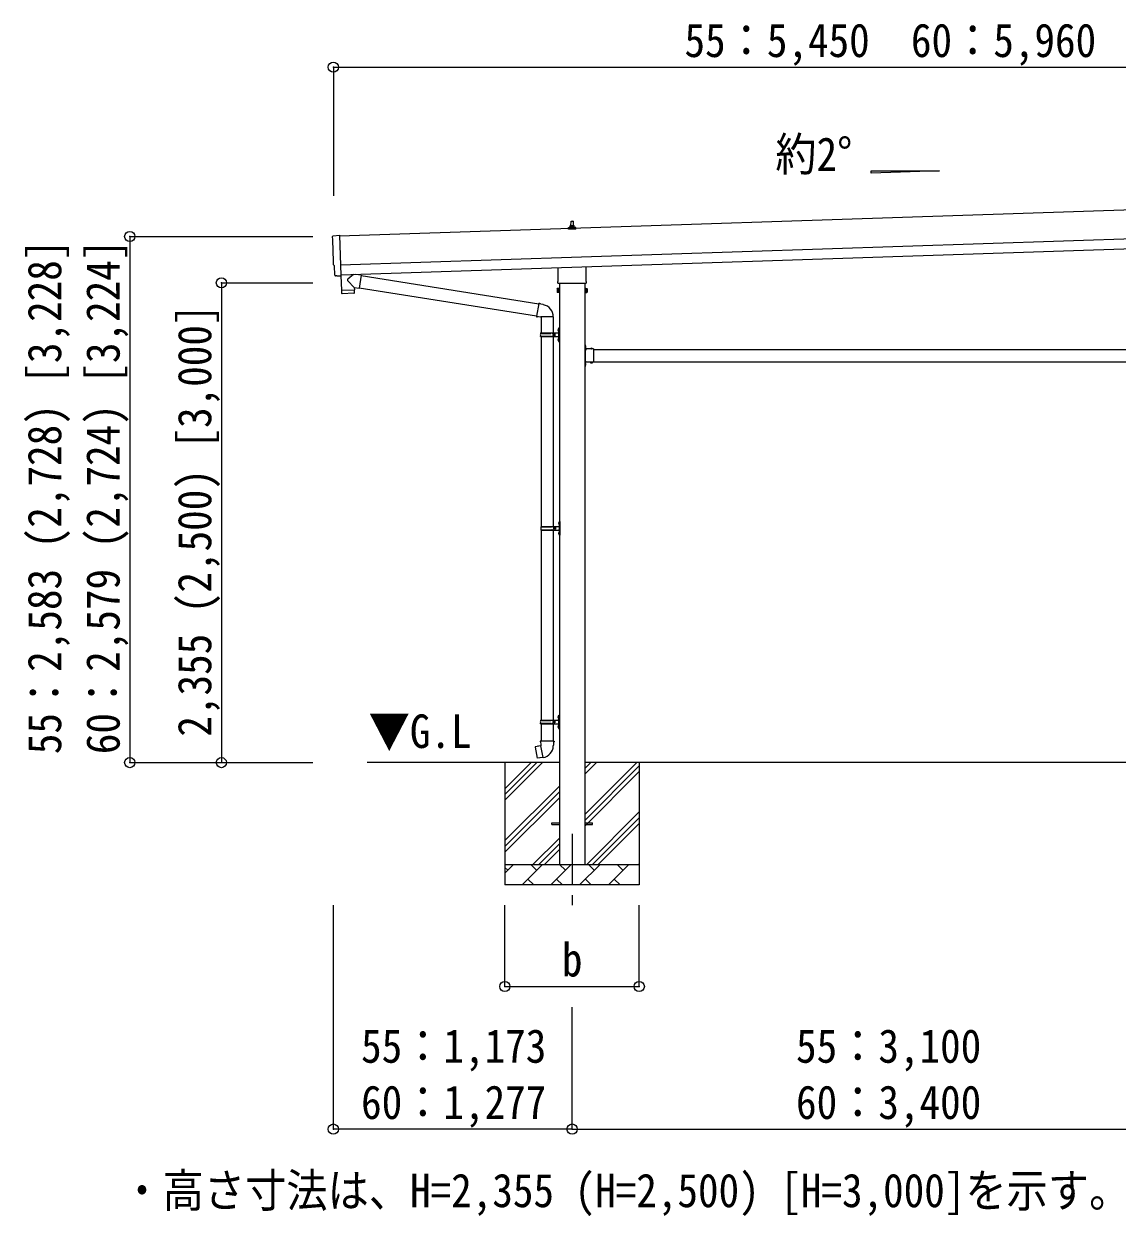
# Model space of a CAD drawing. Units: millimetres at full size, sheet at 1:50; details may follow other scales. Extents: x -14053 to 14053, y -9700 to 9700.
# Drawn here: x 865 to 6235, y -3998 to 1855 of the extents above; entities that cross this region are included whole.
import ezdxf
from ezdxf.enums import TextEntityAlignment as Align

# ---------------------------------------------------------------- set-up
doc = ezdxf.new("R2010")
doc.units = ezdxf.units.MM
doc.header["$LTSCALE"] = 50
doc.header["$PDMODE"] = 32
doc.header["$PDSIZE"] = 50
doc.linetypes.add('CHAIN1', pattern=[8, 5, -1, 1, -1])
doc.linetypes.add('USER3', pattern=[4, 3, -1])
for name, color, linetype, lineweight in [('0-1_Defpoints', 7, 'CHAIN1', 9), ('0-2_TEXT1', 4, 'Continuous', 9), ('0-3_SHAPE', 7, 'Continuous', 9), ('0-7_PARTS2', 7, 'Continuous', 9), ('0-8_TABLE1', 6, 'Continuous', 9), ('0-9_DIM1', 7, 'Continuous', 9), ('0-D', 7, 'Continuous', 9)]:
    doc.layers.add(name, color=color, linetype=linetype, lineweight=lineweight)
doc.styles.add('ＭＳ ゴシック', font='')
doc.styles.get('ＭＳ ゴシック').set_extended_font_data('MS Gothic')

msp = doc.modelspace()

# ---------------------------------------------------------------- linework, layer by layer
at = {"layer": '0-1_Defpoints'}
msp.add_line((3558.05, -2121.44), (3558.05, -2470.44), dxfattribs=at)
at = {"layer": '0-2_TEXT1'}
for p, q in [((7799.42, 991.64), (2416.41, 812.21)), ((3552.05, 862.82), (3552.78, 886.34)), ((3553.78, 887.32), (3562.33, 887.32)), ((3563.33, 886.34), (3564.05, 862.82)), ((2421.07, 672.28), (7804.08, 851.72)), ((3539.8, 847.32), (3539.8, 855.03)), ((3576.3, 847.32), (3539.8, 847.32)), ((3540.19, 855.82), (3575.92, 855.82)), ((3540.57, 856.01), (3547.29, 857.64)), ((3547.67, 857.82), (3568.44, 857.82)), ((3548.05, 858.61), (3548.05, 862.82)), ((3549.05, 862.82), (3567.05, 862.82)), ((3568.05, 858.61), (3568.05, 862.82)), ((3575.54, 856.01), (3568.82, 857.64)), ((3576.3, 847.32), (3576.3, 855.03)), ((2384.74, 814.59), (2416.24, 817.29)), ((2416.24, 817.29), (2422.83, 619.55)), ((2422.74, 622.31), (7805.75, 801.75)), ((2391.81, 667.92), (2391.21, 667.9)), ((2393.38, 620.92), (2391.81, 667.92)), ((3489.75, 593.33), (3489.75, 657.88)), ((3626.35, 662.43), (3626.35, 593.33)), ((2403.24, 617.89), (2396.31, 618.02)), ((2403.98, 618.19), (2404.62, 618.84)), ((2404.62, 618.84), (2422.86, 618.54)), ((3488.05, 584.56), (3488.05, 590.06)), ((3628.05, 590.06), (3628.05, 584.56)), ((3484.05, 555.06), (3484.81, 556.37)), ((3484.05, 555.06), (3484.05, 538.06)), ((3484.05, 538.06), (3484.81, 536.74)), ((3491.05, 556.37), (3484.81, 556.37)), ((3491.05, 551.47), (3484.81, 551.47)), ((3491.05, 541.65), (3484.81, 541.65)), ((3491.05, 536.74), (3484.81, 536.74)), ((3625.99, 581.06), (3490.12, 581.06)), ((3491.05, 536.74), (3491.05, 556.37)), ((3491.05, 555.76), (3493.55, 555.76)), ((3493.55, 537.36), (3491.05, 537.36)), ((3493.55, 557.06), (3495.55, 557.06)), ((3493.55, 536.06), (3493.55, 557.06)), ((3495.55, 536.06), (3493.55, 536.06)), ((3495.55, 581.06), (3495.55, -2271.44)), ((3495.55, 557.06), (3495.55, 536.06)), ((3620.55, 581.06), (3620.55, -2271.44)), ((3622.55, 557.06), (3620.55, 557.06)), ((3620.55, 536.06), (3622.55, 536.06)), ((3622.55, 536.06), (3622.55, 557.06)), ((3625.05, 555.76), (3622.55, 555.76)), ((3622.55, 537.36), (3625.05, 537.36)), ((3625.05, 556.37), (3631.29, 556.37)), ((3625.05, 536.74), (3625.05, 556.37)), ((3625.05, 551.47), (3631.29, 551.47)), ((3625.05, 541.65), (3631.29, 541.65)), ((3625.05, 536.74), (3631.29, 536.74)), ((3632.05, 555.06), (3631.29, 556.37)), ((3632.05, 538.06), (3631.29, 536.74)), ((3632.05, 555.06), (3632.05, 538.06)), ((3622.55, 279.56), (3620.55, 279.56)), ((3620.55, 272.56), (3622.55, 272.56)), ((3620.55, 266.56), (3622.55, 266.56)), ((3621.05, 256.56), (3621.05, 196.56)), ((3626.55, 256.56), (3621.05, 256.56)), ((3622.55, 279.56), (3622.55, 259.56)), ((3623.06, 275.46), (3622.55, 275.46)), ((3623.06, 263.66), (3622.55, 263.66)), ((3662.55, 259.56), (3622.55, 259.56)), ((3626.55, 257.56), (3622.55, 257.56)), ((3622.55, 255.56), (3626.55, 255.56)), ((3622.55, 255.56), (3622.55, 197.56)), ((3623.06, 275.46), (3623.06, 263.66)), ((3626.55, 255.56), (3626.55, 257.56)), ((3647.65, 260.07), (3647.65, 259.56)), ((3659.45, 260.07), (3647.65, 260.07)), ((3659.45, 260.07), (3659.45, 259.56)), ((3662.55, 259.56), (3662.55, 193.56)), ((3662.55, 256.56), (6553.55, 256.56)), ((3620.55, 186.56), (3622.55, 186.56)), ((3620.55, 180.56), (3622.55, 180.56)), ((3626.55, 196.56), (3621.05, 196.56)), ((3622.55, 197.56), (3626.55, 197.56)), ((3622.55, 195.56), (3626.55, 195.56)), ((3662.55, 193.56), (3622.55, 193.56)), ((3622.55, 193.56), (3622.55, 173.56)), ((3623.06, 189.46), (3622.55, 189.46)), ((3623.06, 177.66), (3622.55, 177.66)), ((3623.06, 189.46), (3623.06, 177.66)), ((3626.55, 197.56), (3626.55, 195.56)), ((3647.65, 193.05), (3647.65, 193.56)), ((3659.45, 193.05), (3647.65, 193.05)), ((3659.45, 193.05), (3659.45, 193.56)), ((3662.55, 196.56), (6553.55, 196.56)), ((3622.55, 173.56), (3620.55, 173.56)), ((3458.05, -2075.94), (3458.05, -2066.94)), ((3458.05, -2066.94), (3495.55, -2066.94)), ((3458.05, -2075.94), (3495.55, -2075.94)), ((3620.55, -2066.94), (3658.05, -2066.94)), ((3620.55, -2075.94), (3658.05, -2075.94)), ((3658.05, -2075.94), (3658.05, -2066.94))]:
    msp.add_line(p, q, dxfattribs=at)
at = {"layer": '0-2_TEXT1', "linetype": 'USER3'}
for p, q in [((3622.39, 270.7), (3621.78, 269.56)), ((3622.39, 268.41), (3621.78, 269.56)), ((3625.16, 272.06), (3622.39, 270.7)), ((3625.16, 267.06), (3622.39, 268.41)), ((3651.05, 262.17), (3652.41, 259.39)), ((3652.41, 259.39), (3653.55, 258.78)), ((3654.7, 259.39), (3653.55, 258.78)), ((3656.05, 262.17), (3654.7, 259.39)), ((3622.39, 184.7), (3621.78, 183.56)), ((3622.39, 182.41), (3621.78, 183.56)), ((3625.16, 186.06), (3622.39, 184.7)), ((3625.16, 181.06), (3622.39, 182.41)), ((3651.05, 190.95), (3652.41, 193.73)), ((3652.41, 193.73), (3653.55, 194.33)), ((3654.7, 193.73), (3653.55, 194.33)), ((3656.05, 190.95), (3654.7, 193.73))]:
    msp.add_line(p, q, dxfattribs=at)
at = {"layer": '0-2_TEXT1'}
for centre, radius, start, end in [((3553.78, 886.32), 1, 90, 178.60509), ((3562.33, 886.32), 1, 1.39491, 90), ((3540.8, 855.03), 1, 103.62699, 180), ((3547.05, 858.61), 1, 283.62699, 0), ((3552.14, 862.19), 4.13, 90, 171.17633), ((3549.05, 861.82), 1, 90, 180), ((3561.39, 862.82), 4.83, 133.60282, 180), ((3554.72, 862.82), 4.83, 0, 46.39718), ((3563.97, 862.19), 4.13, 8.82367, 90), ((3567.05, 861.82), 1, 0, 90), ((3569.05, 858.61), 1, 180, 256.37301), ((3575.3, 855.03), 1, 0, 76.37301), ((3492.05, 590.06), 4, 125.09963, 180), ((3624.05, 590.06), 4, 0, 54.90037), ((3500.29, 546.56), 16.24, 162.41205, 197.58795), ((3488.4, 553.92), 4.34, 145.61575, 214.38425), ((3488.4, 539.2), 4.34, 145.61575, 214.38425), ((3492.05, 584.56), 4, 180, 194.47751), ((3492.05, 584.56), 4, 194.47751, 241.04498), ((3624.05, 584.56), 4, 298.95502, 345.52249), ((3624.05, 584.56), 4, 345.52249, 0), ((3615.81, 546.56), 16.24, 342.41205, 17.58795), ((3627.71, 553.92), 4.34, 325.61575, 34.38425), ((3627.71, 539.2), 4.34, 325.61575, 34.38425), ((3622.55, 259.56), 2, 180, 270), ((3617.32, 269.56), 8.23, 314.2189, 45.7811), ((3653.55, 254.33), 8.23, 44.2189, 135.7811), ((3622.55, 193.56), 2, 90, 180), ((3617.32, 183.56), 8.23, 314.2189, 45.7811), ((3653.55, 198.79), 8.23, 224.2189, 315.7811)]:
    msp.add_arc(centre, radius, start, end, dxfattribs=at)
for centre, major_axis, ratio, start_param, end_param in [((2385, 811.6), (-3, -0.1), 0.99863, 4.7647489, 6.2979817), ((-2375.87, 582.44), (4760.73, 158.69), 0.99863, 6.2686928, 6.2979817), ((2391.06, 672.3), (-4.4, -0.15), 0.99863, 6.2686928, 7.8539816), ((2396.38, 621.03), (-2.11, -2.14), 0.9974, 5.5252311, 7.0411395), ((2403.26, 618.89), (-0.704, -0.714), 0.9974, 0.7579542, 1.5707963)]:
    msp.add_ellipse(centre, major_axis=major_axis, ratio=ratio, start_param=start_param, end_param=end_param, dxfattribs=at)
at = {"layer": '0-3_SHAPE'}
for p, q in [((3495.55, -1771.44), (2551.39, -1771.44)), ((3228.05, -1899.92), (3356.53, -1771.44)), ((3228.05, -1928.21), (3384.82, -1771.44)), ((3228.05, -1956.49), (3413.1, -1771.44)), ((3228.05, -1771.44), (3228.05, -2371.44)), ((3620.55, -1800.27), (3649.38, -1771.44)), ((3620.55, -1828.55), (3677.66, -1771.44)), ((3620.55, -2026.54), (3875.65, -1771.44)), ((6595.55, -1771.44), (3620.55, -1771.44)), ((3620.55, -2054.82), (3888.05, -1787.32)), ((3888.05, -1771.44), (3888.05, -2371.44)), ((3620.55, -2083.11), (3888.05, -1815.61)), ((3228.05, -2154.48), (3495.55, -1886.98)), ((3228.05, -2182.77), (3495.55, -1915.27)), ((3228.05, -2211.05), (3495.55, -1943.55)), ((3630.21, -2271.44), (3888.05, -2013.6)), ((3658.49, -2271.44), (3888.05, -2041.88)), ((3686.78, -2271.44), (3888.05, -2070.17)), ((3365.65, -2271.44), (3495.55, -2141.54)), ((3393.94, -2271.44), (3495.55, -2169.82)), ((3422.22, -2271.44), (3495.55, -2198.11)), ((3228.05, -2314.33), (3270.95, -2271.44)), ((3228.05, -2271.44), (3888.05, -2271.44)), ((3312.37, -2371.44), (3412.37, -2271.44)), ((3383.81, -2299.99), (3355.26, -2271.44)), ((3453.79, -2371.44), (3553.79, -2271.44)), ((3525.24, -2299.99), (3496.68, -2271.44)), ((3595.21, -2371.44), (3695.21, -2271.44)), ((3666.66, -2299.99), (3638.1, -2271.44)), ((3736.63, -2371.44), (3836.63, -2271.44)), ((3808.08, -2299.99), (3779.52, -2271.44)), ((3884.77, -2271.44), (3888.05, -2268.16)), ((3242.39, -2299.99), (3228.05, -2285.65)), ((3888.05, -2371.44), (3228.05, -2371.44)), ((3340.92, -2342.89), (3369.47, -2371.44)), ((3482.34, -2342.89), (3510.9, -2371.44)), ((3623.76, -2342.89), (3652.32, -2371.44)), ((3765.18, -2342.89), (3793.74, -2371.44))]:
    msp.add_line(p, q, dxfattribs=at)
at = {"layer": '0-7_PARTS2', "color": 4}
msp.add_lwpolyline([(5363.42, 1133.75), (5027.42, 1121.33), (5027.42, 1133.75)], close=True, dxfattribs=at)
at = {"layer": '0-8_TABLE1'}
for p, q in [((2385.41, 1642.67), (7835.08, 1642.67)), ((2385.41, 1642.67), (2385.41, 1011.28)), ((1385.41, 811.17), (1385.41, -1771.44)), ((1385.41, 811.17), (2285.41, 811.17)), ((1835.41, 583.56), (1835.41, -1771.44)), ((1835.41, 583.56), (2285.41, 583.56)), ((1385.41, -1771.44), (2285.41, -1771.44)), ((2385.41, -3570.44), (2385.41, -2470.44)), ((3228.05, -2870.44), (3228.05, -2470.44)), ((3888.05, -2870.44), (3888.05, -2470.44)), ((3228.05, -2870.44), (3888.05, -2870.44)), ((3558.05, -3570.44), (3558.05, -2972.44)), ((3558.05, -3570.44), (2385.41, -3570.44)), ((3558.05, -3570.44), (6658.05, -3570.44))]:
    msp.add_line(p, q, dxfattribs=at)
for p in [(2385.41, 1642.67), (1385.41, 811.17), (1835.41, 583.56), (1385.41, -1771.44), (1835.41, -1771.44), (3228.05, -2870.44), (3888.05, -2870.44), (2385.41, -3570.44), (3558.05, -3570.44)]:
    msp.add_point(p, dxfattribs=at)
at = {"layer": '0-9_DIM1'}
for p, q in [((2422.46, 618.55), (2424.84, 547.34)), ((2422.83, 619.55), (2422.86, 618.54)), ((2488.4, 561.48), (2456.91, 593.99)), ((2484.15, 624.36), (2456.94, 601.33)), ((2521.85, 621.07), (2495.93, 624.75)), ((2521.85, 621.07), (2512.88, 558)), ((2522.08, 619.16), (3394.18, 480.31)), ((2424.84, 547.34), (2488.8, 549.47)), ((2488.83, 548.47), (2424.87, 546.34)), ((2424.87, 546.34), (2425.53, 533.3)), ((2486.14, 532.37), (2428.63, 530.46)), ((2429.33, 547.49), (2429.38, 546.49)), ((2484.3, 549.32), (2484.32, 548.32)), ((2488.4, 561.48), (2488.8, 549.47)), ((2488.4, 561.48), (2512.88, 558)), ((2489.04, 535.42), (2488.83, 548.47)), ((2512.65, 559.91), (3383.76, 421.21)), ((3394.5, 482.13), (3383.44, 419.4)), ((3394.5, 482.13), (3414.14, 478.31)), ((3399.21, 483.48), (3399.62, 481.13)), ((3414.14, 478.31), (3415.82, 476.68)), ((3415.82, 476.68), (3417.94, 476.23)), ((3383.44, 419.4), (3403.2, 416.27)), ((3383.44, 419.4), (3383.84, 417.14)), ((3383.84, 417.14), (3387.4, 416.51)), ((3387.4, 416.51), (3388.59, 418.58)), ((3403.2, 416.27), (3405.4, 417.25)), ((3465.7, 416.85), (3404.52, 416.85)), ((3405.55, 416.85), (3405.55, 337.56)), ((3465.55, 416.85), (3465.55, 337.56)), ((3489.25, 354.71), (3491.3, 353.71)), ((3489.25, 350.41), (3491.3, 351.41)), ((3490.52, 356.71), (3490.52, 348.41)), ((3490.52, 356.71), (3491.15, 356.71)), ((3491.15, 356.71), (3491.55, 356.31)), ((3491.15, 356.71), (3491.15, 348.41)), ((3491.3, 353.71), (3491.91, 352.56)), ((3491.3, 351.41), (3491.91, 352.56)), ((3491.55, 360.56), (3494.55, 362.06)), ((3491.55, 360.56), (3491.55, 296.56)), ((3494.55, 362.06), (3495.55, 362.06)), ((3494.55, 362.06), (3494.55, 295.06)), ((3495.55, 362.06), (3495.55, 295.06)), ((3402.55, 335.56), (3452.88, 335.56)), ((3402.55, 321.56), (3452.88, 321.56)), ((3403.55, 337.56), (3403.55, 335.56)), ((3403.55, 337.56), (3489.55, 337.56)), ((3403.55, 319.56), (3403.55, 321.56)), ((3403.55, 319.56), (3489.55, 319.56)), ((3405.55, 319.56), (3405.55, -612.44)), ((3462.55, 337.56), (3462.55, 333.06)), ((3462.55, 324.06), (3464.55, 324.06)), ((3462.55, 319.56), (3462.55, 324.06)), ((3465.55, 319.56), (3465.55, -612.44)), ((3470.55, 337.56), (3470.55, 319.56)), ((3470.55, 324.06), (3473.55, 324.06)), ((3489.25, 306.71), (3491.3, 305.71)), ((3489.25, 302.41), (3491.3, 303.41)), ((3490.52, 348.41), (3491.15, 348.41)), ((3490.52, 308.71), (3490.52, 300.41)), ((3490.52, 308.71), (3491.15, 308.71)), ((3490.52, 300.41), (3491.15, 300.41)), ((3491.15, 348.41), (3491.55, 348.81)), ((3491.15, 308.71), (3491.55, 308.31)), ((3491.15, 308.71), (3491.15, 300.41)), ((3491.15, 300.41), (3491.55, 300.81)), ((3491.3, 305.71), (3491.91, 304.56)), ((3491.3, 303.41), (3491.91, 304.56)), ((3491.55, 296.56), (3494.55, 295.06)), ((3494.55, 295.06), (3495.55, 295.06)), ((3405.05, -614.44), (3455.38, -614.44)), ((3405.05, -628.44), (3455.38, -628.44)), ((3405.55, -630.43), (3405.55, -1562.44)), ((3406.05, -612.44), (3406.05, -614.44)), ((3406.05, -612.44), (3492.05, -612.44)), ((3406.05, -630.44), (3406.05, -628.44)), ((3406.05, -630.44), (3492.05, -630.44)), ((3465.05, -612.44), (3465.05, -616.94)), ((3465.05, -625.94), (3467.05, -625.94)), ((3465.05, -630.44), (3465.05, -625.94)), ((3465.55, -630.43), (3465.55, -1562.44)), ((3473.05, -612.44), (3473.05, -630.44)), ((3473.05, -625.94), (3476.05, -625.94)), ((3491.75, -595.29), (3493.8, -596.29)), ((3491.75, -599.59), (3493.8, -598.59)), ((3491.75, -643.29), (3493.8, -644.29)), ((3493.02, -593.29), (3493.02, -601.59)), ((3493.02, -593.29), (3493.65, -593.29)), ((3493.02, -601.59), (3493.65, -601.59)), ((3493.02, -641.29), (3493.02, -649.59)), ((3493.02, -641.29), (3493.65, -641.29)), ((3493.65, -593.29), (3494.05, -593.69)), ((3493.65, -593.29), (3493.65, -601.59)), ((3493.65, -601.59), (3494.05, -601.19)), ((3493.65, -641.29), (3494.05, -641.69)), ((3493.65, -641.29), (3493.65, -649.59)), ((3493.8, -596.29), (3494.41, -597.44)), ((3493.8, -598.59), (3494.41, -597.44)), ((3494.05, -589.44), (3497.05, -587.94)), ((3494.05, -589.44), (3494.05, -653.44)), ((3497.05, -587.94), (3498.05, -587.94)), ((3497.05, -587.94), (3497.05, -654.94)), ((3498.05, -587.94), (3498.05, -654.94)), ((3491.75, -647.59), (3493.8, -646.59)), ((3493.02, -649.59), (3493.65, -649.59)), ((3493.65, -649.59), (3494.05, -649.19)), ((3493.8, -644.29), (3494.41, -645.44)), ((3493.8, -646.59), (3494.41, -645.44)), ((3494.05, -653.44), (3497.05, -654.94)), ((3497.05, -654.94), (3498.05, -654.94)), ((3402.55, -1564.44), (3452.88, -1564.44)), ((3402.55, -1578.44), (3452.88, -1578.44)), ((3403.55, -1562.44), (3403.55, -1564.44)), ((3403.55, -1562.44), (3489.55, -1562.44)), ((3403.55, -1580.44), (3403.55, -1578.44)), ((3462.55, -1562.44), (3462.55, -1566.94)), ((3462.55, -1575.94), (3464.55, -1575.94)), ((3462.55, -1580.44), (3462.55, -1575.94)), ((3470.55, -1562.44), (3470.55, -1580.44)), ((3470.55, -1575.94), (3473.55, -1575.94)), ((3489.25, -1545.29), (3491.3, -1546.29)), ((3489.25, -1549.59), (3491.3, -1548.59)), ((3490.52, -1543.29), (3490.52, -1551.59)), ((3490.52, -1543.29), (3491.15, -1543.29)), ((3490.52, -1551.59), (3491.15, -1551.59)), ((3491.15, -1543.29), (3491.55, -1543.69)), ((3491.15, -1543.29), (3491.15, -1551.59)), ((3491.15, -1551.59), (3491.55, -1551.19)), ((3491.3, -1546.29), (3491.91, -1547.44)), ((3491.3, -1548.59), (3491.91, -1547.44)), ((3491.55, -1539.44), (3494.55, -1537.94)), ((3491.55, -1539.44), (3491.55, -1603.44)), ((3494.55, -1537.94), (3495.55, -1537.94)), ((3494.55, -1537.94), (3494.55, -1604.94)), ((3495.55, -1537.94), (3495.55, -1604.94)), ((3403.55, -1580.44), (3489.55, -1580.44)), ((3405.55, -1580.44), (3405.55, -1665.37)), ((3465.55, -1580.44), (3465.55, -1665.37)), ((3489.25, -1593.29), (3491.3, -1594.29)), ((3489.25, -1597.59), (3491.3, -1596.59)), ((3490.52, -1591.29), (3490.52, -1599.59)), ((3490.52, -1591.29), (3491.15, -1591.29)), ((3490.52, -1599.59), (3491.15, -1599.59)), ((3491.15, -1591.29), (3491.55, -1591.69)), ((3491.15, -1591.29), (3491.15, -1599.59)), ((3491.15, -1599.59), (3491.55, -1599.19)), ((3491.3, -1594.29), (3491.91, -1595.44)), ((3491.3, -1596.59), (3491.91, -1595.44)), ((3491.55, -1603.44), (3494.55, -1604.94)), ((3494.55, -1604.94), (3495.55, -1604.94)), ((3376.28, -1694.99), (3385.9, -1749.55)), ((3389.83, -1691.22), (3389.62, -1691.46)), ((3391.8, -1690.85), (3389.83, -1691.22)), ((3392.08, -1691), (3391.8, -1690.85)), ((3403.7, -1665.37), (3401.55, -1666.15)), ((3401.55, -1666.15), (3401.55, -1669.77)), ((3401.55, -1669.77), (3403.79, -1670.58)), ((3403.7, -1665.37), (3404.05, -1685.37)), ((3467.4, -1665.37), (3403.7, -1665.37)), ((3404.05, -1685.37), (3405.4, -1687.37)), ((3415.32, -1745.86), (3405.18, -1688.39)), ((3405.21, -1687.57), (3405.21, -1688.28)), ((3405.4, -1687.37), (3405.37, -1687.37)), ((3465.74, -1687.31), (3465.67, -1689.47)), ((3467.05, -1685.37), (3465.74, -1687.31)), ((3467.4, -1665.37), (3467.05, -1685.37)), ((3469.55, -1669.77), (3467.31, -1670.58)), ((3467.4, -1665.37), (3469.55, -1666.15)), ((3469.55, -1666.15), (3469.55, -1669.77)), ((3387.06, -1750.37), (3385.9, -1749.55)), ((3415.05, -1745.77), (3387.06, -1750.37)), ((3399.93, -1748.46), (3399.65, -1748.3)), ((3401.9, -1748.14), (3399.93, -1748.46)), ((3402.11, -1747.9), (3401.9, -1748.14)), ((3415.62, -1746.63), (3415.38, -1745.97))]:
    msp.add_line(p, q, dxfattribs=at)
for points in [[(3394.5, 482.13), (3395.65, 484.11), (3399.21, 483.48)], [(3462.55, 333.06), (3464.55, 333.06), (3464.55, 324.06)], [(3470.55, 333.06), (3473.55, 333.06), (3473.55, 324.06)], [(3465.05, -616.94), (3467.05, -616.94), (3467.05, -625.94)], [(3473.05, -616.94), (3476.05, -616.94), (3476.05, -625.94)], [(3462.55, -1566.94), (3464.55, -1566.94), (3464.55, -1575.94)], [(3470.55, -1566.94), (3473.55, -1566.94), (3473.55, -1575.94)], [(3404.96, -1688.57), (3377.09, -1693.82), (3376.28, -1694.99)]]:
    msp.add_lwpolyline(points, dxfattribs=at)
for centre, radius, start, end in [((2460.32, 597.64), 5, 132.56466, 226.88314), ((2428.53, 533.46), 3, 182.90915, 271.95747), ((2486.04, 535.37), 3, 271.90915, 0.90915), ((3405.4, 417.25), 60.3, 359.62495, 78), ((3494.85, 352.56), 6, 136.21765, 223.78235), ((3451.3, 328.56), 49.25, 171.82876, 180.00002), ((3451.3, 328.56), 49.25, 180.00002, 188.17127), ((3452.88, 337.56), 2, 270, 359.99998), ((3452.88, 319.56), 2, 0.00005, 90.00004), ((3494.85, 304.56), 6, 136.21765, 223.78235), ((3489.55, 339.56), 2, 270, 359.99998), ((3489.55, 317.56), 2, 0.00005, 90.00004), ((3453.8, -621.44), 49.25, 171.82876, 180.00002), ((3453.8, -621.44), 49.25, 180.00002, 188.17127), ((3455.38, -612.44), 2, 270, 359.99998), ((3455.38, -630.44), 2, 0.00005, 90.00004), ((3497.35, -597.44), 6, 136.21765, 223.78235), ((3497.35, -645.44), 6, 136.21765, 223.78235), ((3492.05, -610.44), 2, 270, 359.99998), ((3492.05, -632.44), 2, 0.00005, 90.00004), ((3451.3, -1571.44), 49.25, 171.82876, 180.00002), ((3451.3, -1571.44), 49.25, 180.00002, 188.17127), ((3452.88, -1562.44), 2, 270, 359.99998), ((3452.88, -1580.44), 2, 0.00005, 90.00004), ((3494.85, -1547.44), 6, 136.21765, 223.78235), ((3489.55, -1560.44), 2, 270, 359.99998), ((3494.85, -1595.44), 6, 136.21765, 223.78235), ((3489.55, -1582.44), 2, 0.00005, 90.00004), ((3404.91, -1688.28), 0.3, 280.66842, 0), ((3405.41, -1687.57), 0.2, 100, 180), ((3405.4, -1687.37), 60.3, 279.96938, 358), ((3415.1, -1746.07), 0.3, 20, 99.33158), ((3415.81, -1746.56), 0.2, 200, 279.96938)]:
    msp.add_arc(centre, radius, start, end, dxfattribs=at)

# ---------------------------------------------------------------- texts
at = {"layer": '0-7_PARTS2', "style": 'ＭＳ ゴシック', "width": 0.9}
for s, p in [('約2°', (4556.33, 1083.69)), ('▼G.L', (2558.67, -1749.22))]:
    msp.add_text(s, height=165, dxfattribs=at).set_placement(p, align=Align.BOTTOM_LEFT)
at = {"layer": '0-8_TABLE1', "color": 7, "style": 'ＭＳ ゴシック', "width": 0.9}
for s, p in [('55：5,450\u300060：5,960', (4110.24, 1642.67)), ('b', (3508.05, -2870.44)), ('55：1,173', (2521.73, -3294.4)), ('55：3,100', (4658.05, -3294.4)), ('60：1,277', (2521.73, -3570.44)), ('60：3,400', (4658.05, -3570.44))]:
    msp.add_text(s, height=165, dxfattribs=at).set_placement(p, align=Align.BOTTOM_LEFT)
for s, p in [('55：2,583 (2,728) [3,228]', (1098.34, -1730.13)), ('60：2,579 (2,724) [3,224]', (1385.41, -1730.13)), ('2,355 (2,500) [3,000]', (1835.41, -1643.94))]:
    msp.add_text(s, height=165, rotation=90, dxfattribs=at).set_placement(p, align=Align.BOTTOM_LEFT)
at = {"layer": '0-D', "style": 'ＭＳ ゴシック', "width": 0.9}
msp.add_text('・高さ寸法は、H=2,355 (H=2,500) [H=3,000]を示す。', height=165, dxfattribs=at).set_placement((1344.33, -4003.39), align=Align.BOTTOM_LEFT)

doc.saveas('drawing.dxf')
